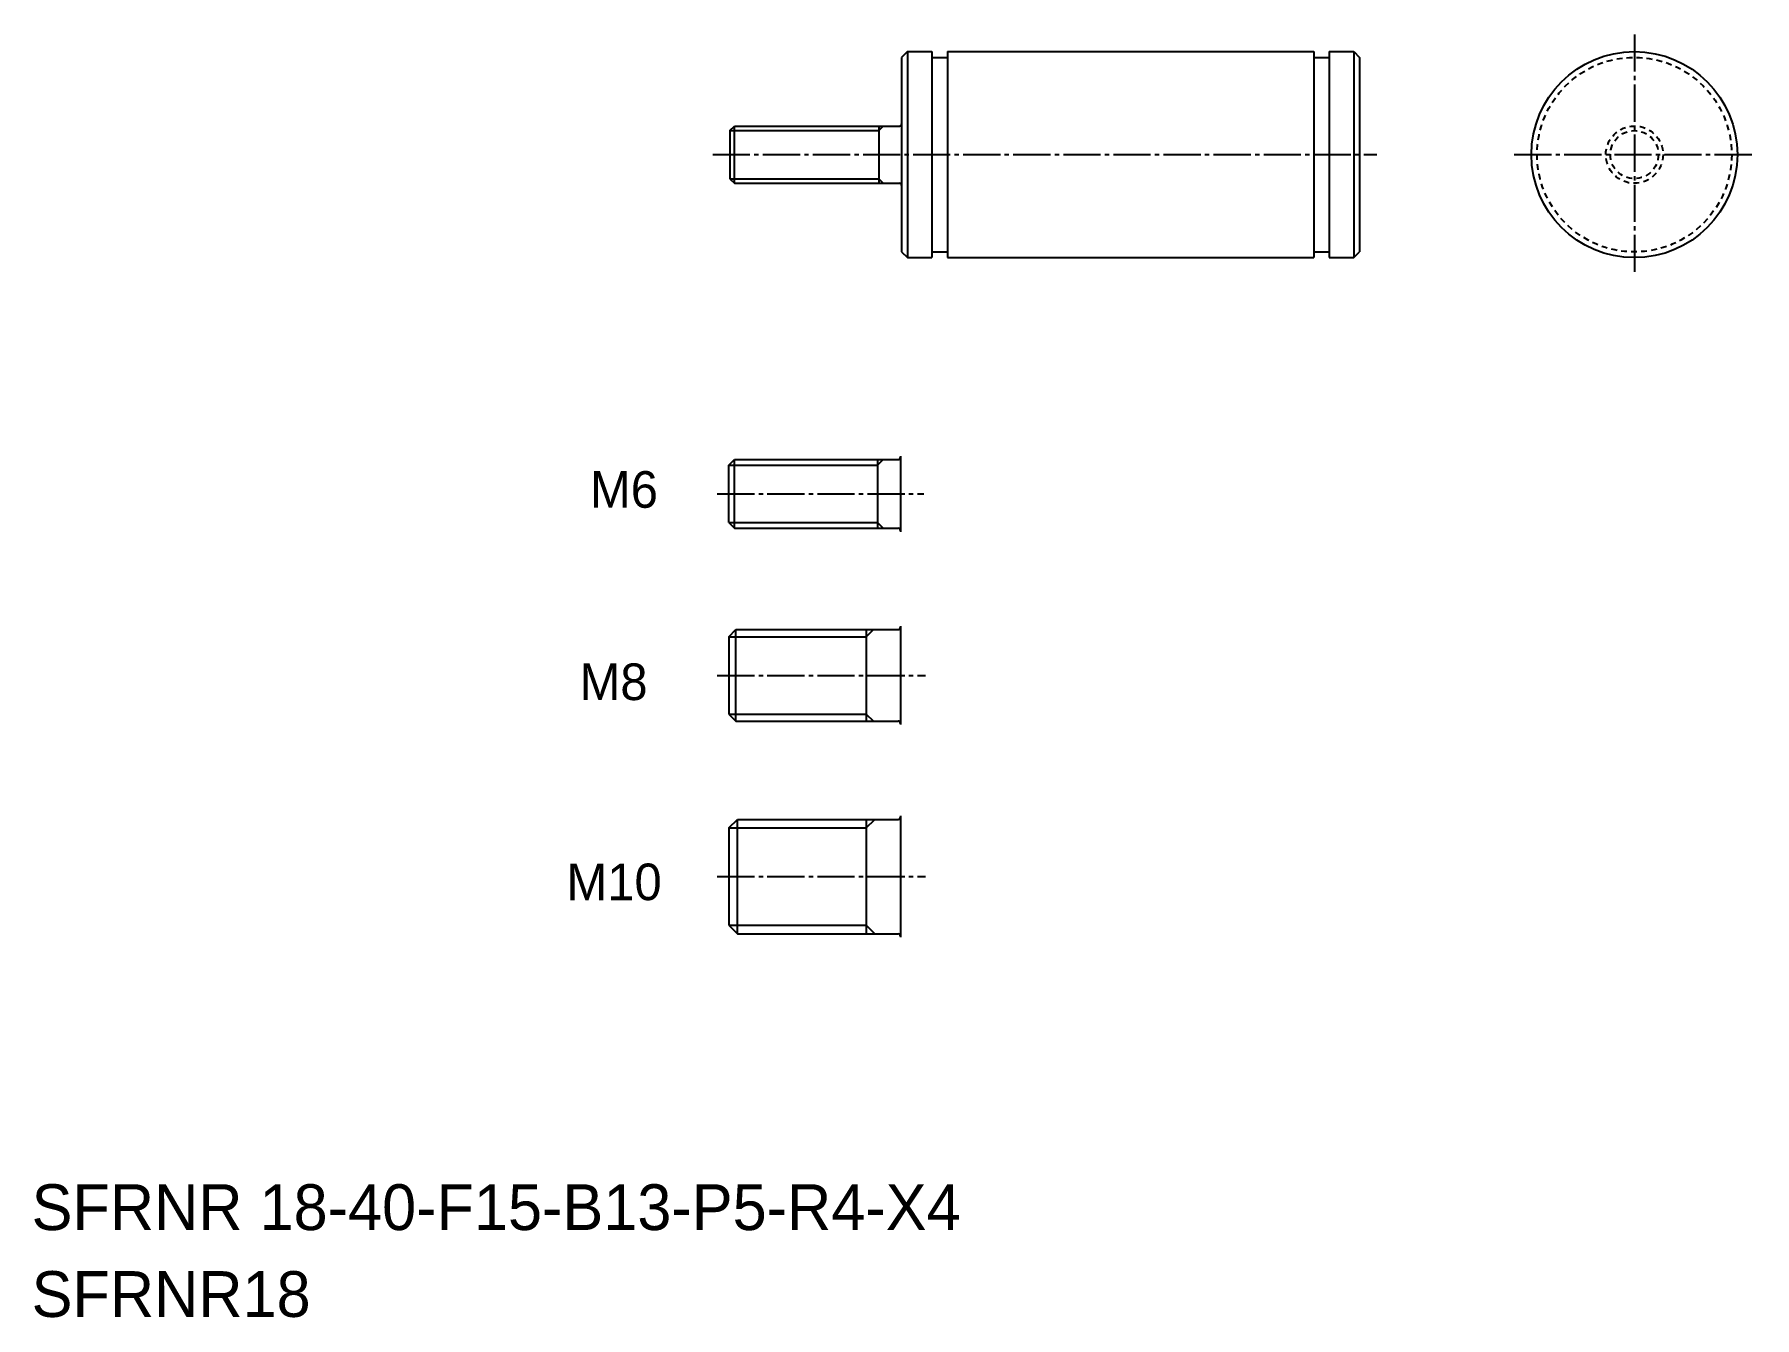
# Model space of a CAD drawing. Extents: x 10 to 161, y 10 to 122.
import ezdxf

# ---------------------------------------------------------------- set-up
doc = ezdxf.new("R2010")
doc.units = 0
doc.header["$LTSCALE"] = 0.25
doc.linetypes.add('CENTER', pattern=[17.5, 13, -1.5, 1.5, -1.5])
doc.linetypes.add('DASHED', pattern=[3.5, 2, -1.5])
doc.layers.get('0').update_dxf_attribs({"linetype": 'CONTINUOUS'})
doc.layers.add('CENTER', color=1, linetype='CENTER')

msp = doc.modelspace()

# ---------------------------------------------------------------- linework, layer by layer
at = {"color": 7, "linetype": 'CONTINUOUS'}
for p, q in [((86.5, 120.54), (86, 120.04)), ((86.5, 120.54), (88.65, 120.54)), ((86.5, 120.54), (86.5, 102.54)), ((88.65, 120.54), (88.65, 102.54)), ((90, 120.54), (90, 102.54)), ((90, 120.54), (122, 120.54)), ((122, 120.54), (122, 102.54)), ((123.35, 120.54), (123.35, 102.54)), ((123.35, 120.54), (125.5, 120.54)), ((125.5, 120.54), (125.5, 102.54)), ((125.5, 120.54), (126, 120.04)), ((86, 120.04), (86, 103.04)), ((88.65, 120.04), (90, 120.04)), ((122, 120.04), (123.35, 120.04)), ((126, 120.04), (126, 103.04)), ((71, 113.64), (71.4, 114.04)), ((71, 113.64), (71, 109.44)), ((71.4, 109.04), (71.4, 114.04)), ((71.4, 114.04), (85.8, 114.04)), ((84, 114.04), (84, 109.04)), ((71, 109.44), (71.4, 109.04)), ((71.4, 109.04), (85.8, 109.04)), ((86, 103.04), (86.5, 102.54)), ((86.5, 102.54), (88.65, 102.54)), ((88.65, 103.04), (90, 103.04)), ((90, 102.54), (122, 102.54)), ((122, 103.04), (123.35, 103.04)), ((123.35, 102.54), (125.5, 102.54)), ((125.5, 102.54), (126, 103.04)), ((70.9, 84.4), (71.4, 84.9)), ((70.9, 79.4), (70.9, 84.4)), ((71.4, 84.9), (85.7, 84.9)), ((71.4, 78.9), (71.4, 84.9)), ((83.9, 84.9), (83.9, 78.9)), ((85.9, 85.2), (85.9, 78.6)), ((70.9, 79.4), (71.4, 78.9)), ((71.4, 78.9), (85.7, 78.9)), ((70.9, 69.42), (71.53, 70.05)), ((70.9, 69.42), (70.9, 62.67)), ((71.53, 62.05), (71.53, 70.05)), ((71.53, 70.05), (85.7, 70.05)), ((82.9, 70.05), (82.9, 62.05)), ((85.9, 70.35), (85.9, 61.75)), ((70.9, 62.67), (71.53, 62.05)), ((71.53, 62.05), (85.7, 62.05)), ((70.9, 52.72), (71.65, 53.47)), ((70.9, 52.72), (70.9, 44.22)), ((71.65, 53.47), (85.7, 53.47)), ((71.65, 43.47), (71.65, 53.47)), ((82.9, 53.47), (82.9, 43.47)), ((85.9, 53.77), (85.9, 43.17)), ((70.9, 44.22), (71.65, 43.47)), ((71.65, 43.47), (85.7, 43.47))]:
    msp.add_line(p, q, dxfattribs=at)
at = {"color": 3, "linetype": 'CONTINUOUS'}
for p, q in [((71, 113.64), (84, 113.64)), ((84, 113.64), (84.4, 114.04)), ((71, 109.44), (84, 109.44)), ((84, 109.44), (84.4, 109.04)), ((70.9, 84.4), (83.9, 84.4)), ((83.9, 84.4), (84.4, 84.9)), ((70.9, 79.4), (83.9, 79.4)), ((83.9, 79.4), (84.4, 78.9)), ((70.9, 69.42), (82.9, 69.42)), ((82.9, 69.42), (83.53, 70.05)), ((70.9, 62.67), (82.9, 62.67)), ((82.9, 62.67), (83.53, 62.05)), ((70.9, 52.72), (82.9, 52.72)), ((82.9, 52.72), (83.65, 53.47)), ((70.9, 44.22), (82.9, 44.22)), ((82.9, 44.22), (83.65, 43.47))]:
    msp.add_line(p, q, dxfattribs=at)
at = {"color": 7, "linetype": 'CONTINUOUS'}
msp.add_circle((150.01, 111.54), 9, dxfattribs=at)
at = {"color": 3, "linetype": 'DASHED'}
for radius in [8.5, 2.5, 2.1]:
    msp.add_circle((150.01, 111.54), radius, dxfattribs=at)
at = {"color": 7, "linetype": 'CONTINUOUS'}
for centre, start, end in [((85.8, 114.24), 270, 0), ((85.8, 108.84), 0, 90), ((85.7, 85.1), 270, 0), ((85.7, 78.7), 0, 90), ((85.7, 70.25), 270, 0), ((85.7, 61.85), 0, 90), ((85.7, 53.67), 270, 0), ((85.7, 43.27), 0, 90)]:
    msp.add_arc(centre, 0.2, start, end, dxfattribs=at)
at = {"layer": 'CENTER', "color": 1, "linetype": 'CENTER'}
for p, q in [((150.01, 122.04), (150.01, 101.04)), ((69.5, 111.54), (127.5, 111.54)), ((139.51, 111.54), (160.51, 111.54)), ((69.89, 81.9), (87.93, 81.9)), ((69.89, 66.05), (88.07, 66.05)), ((69.89, 48.47), (88.07, 48.47))]:
    msp.add_line(p, q, dxfattribs=at)

# ---------------------------------------------------------------- texts
at = {"color": 7, "linetype": 'CONTINUOUS'}
for s, height, p in [('M6', 3.2, (58.77, 80.69)), ('M8', 3.2, (57.86, 63.89)), ('M10', 3.2, (56.72, 46.41)), ('SFRNR 18-40-F15-B13-P5-R4-X4', 4, (10, 17.59)), ('SFRNR18', 4, (10, 10))]:
    msp.add_text(s, height=height, dxfattribs=at).set_placement(p)

doc.saveas('drawing.dxf')
